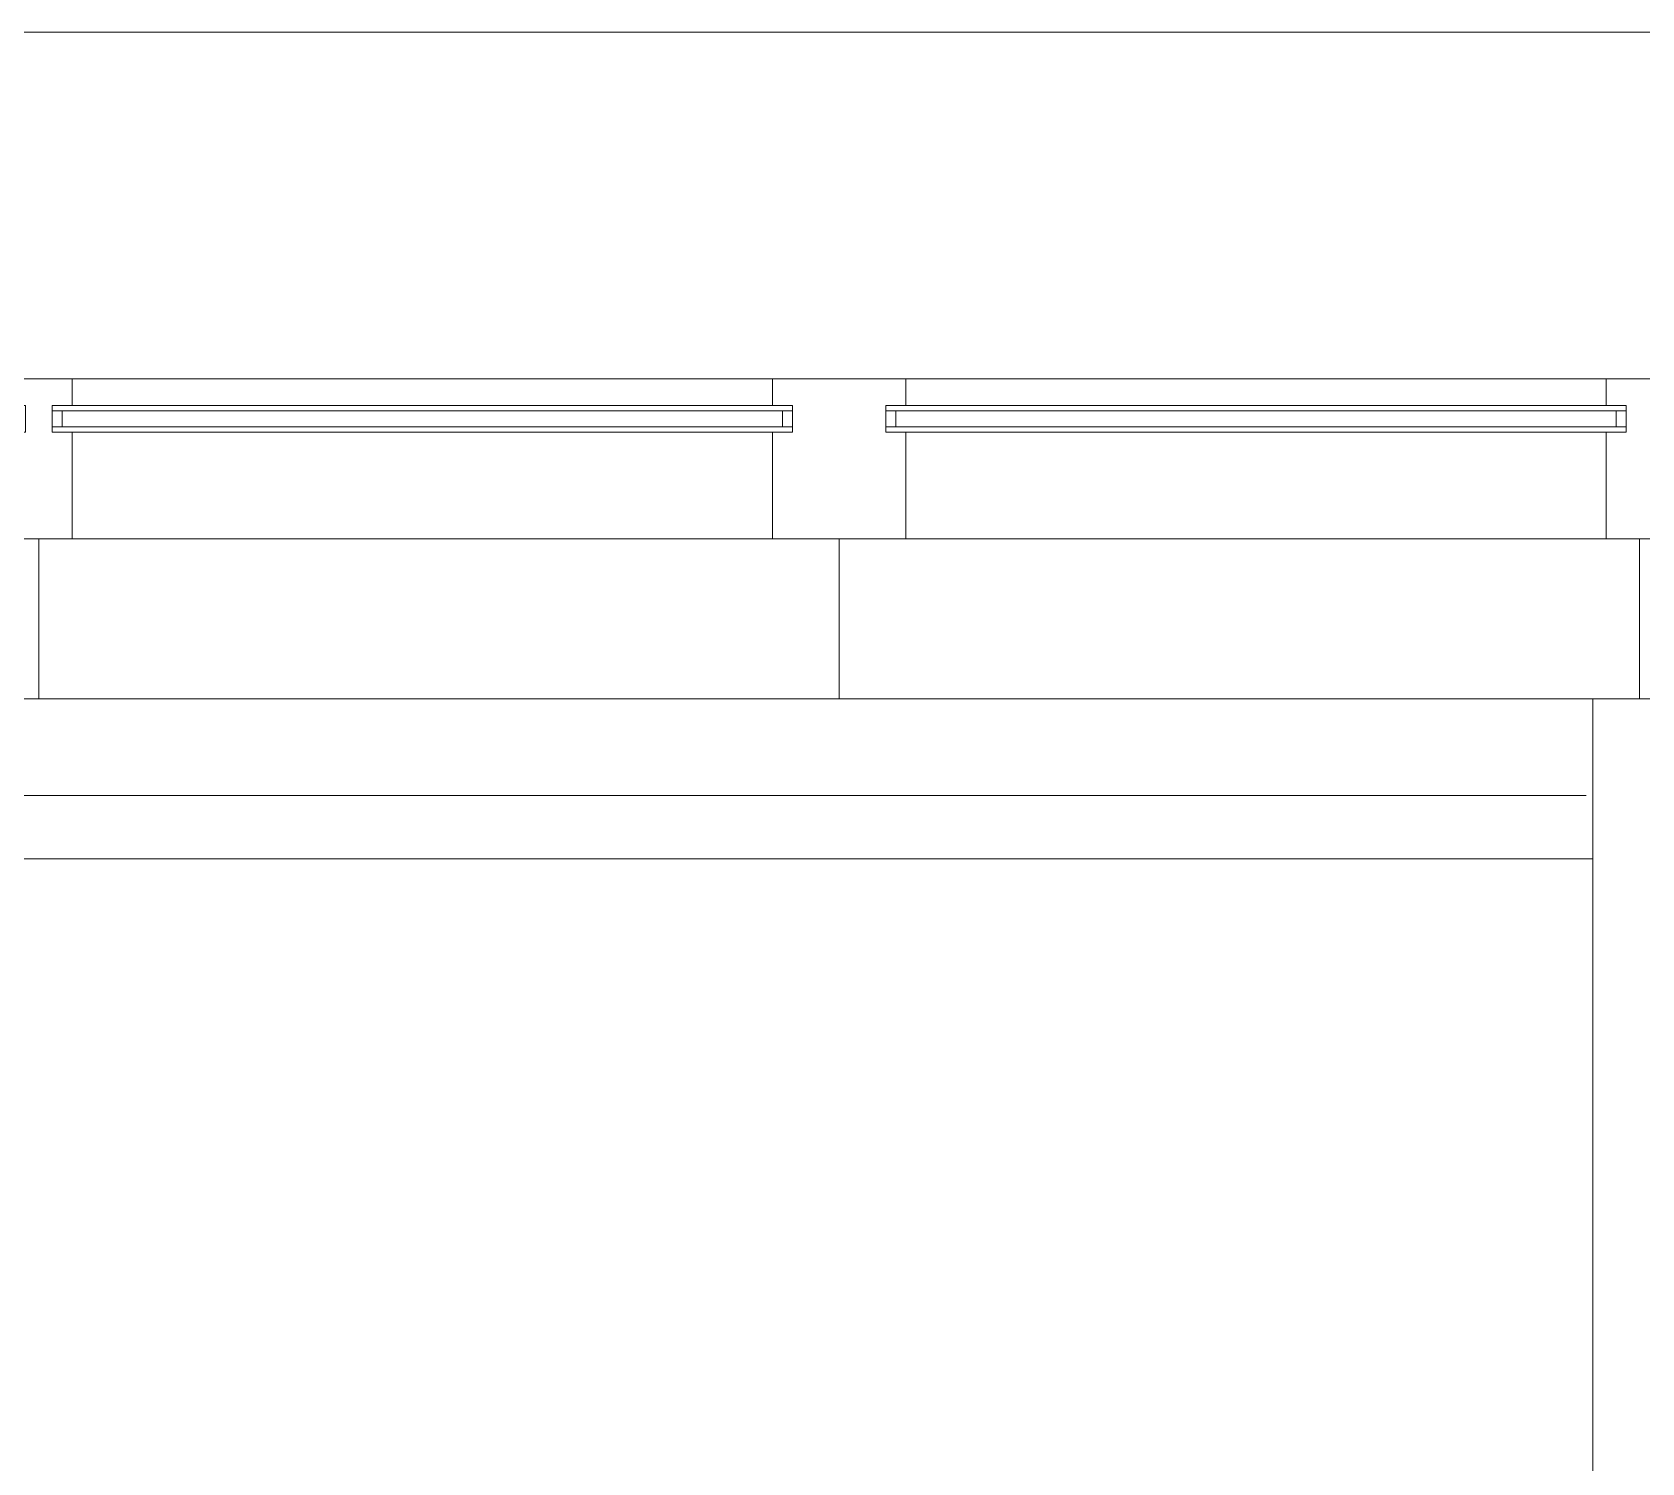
# Model space of a CAD drawing. Header units: inches. Extents: x 1 to 4637, y -664 to 702.
# Drawn here: x 1467.8 to 1528.1, y 648.7 to 702.4 of the extents above; entities that cross this region are included whole.
import ezdxf

# ---------------------------------------------------------------- set-up
doc = ezdxf.new("R2010")
doc.units = ezdxf.units.IN
doc.header["$MEASUREMENT"] = 0
for name, color, linetype, lineweight in [('A-WALL', 113, 'Continuous', 50), ('B-BASE', 7, 'Continuous', 9), ('I-FURN', 30, 'Continuous', 9), ('I-WALL', 2, 'Continuous', 9), ('NABCA_dwg', 8, 'Continuous', 9), ('NB-WIND-EXT', 7, 'Continuous', 9), ('NB-WIND-MULL', 7, 'Continuous', 9), ('NB-WIND-SILL', 7, 'Continuous', 9)]:
    doc.layers.add(name, color=color, linetype=linetype, lineweight=lineweight)

# ---------------------------------------------------------------- blocks, each defined once
blk = doc.blocks.new('Desk - Group 3 - No Side Chairs-2416200-New Construction - Tel_Data_Elec Plan')
at = {"layer": 'I-FURN'}
blk.add_line((0, -72), (72, -72), dxfattribs=at)
blk = doc.blocks.new('NABCA_dwg_MA-2900-8th-120718_dwg-2391440-New Construction - Test Fit Plan-2421454-New Construction - Tel_Data_Elec Plan')
at = {"layer": 'B-BASE', "flags": 128}
blk.add_lwpolyline([(-5935.212, -3896.601), (-5935.212, -3904.101), (-8374.212, -3904.101), (-8374.212, -2881.078), (-8378.212, -2881.078), (-8378.212, -2538.101), (-5818.212, -2538.101), (-5818.212, -2548.101)], dxfattribs=at)
at = {"layer": 'NB-WIND-EXT'}
for p, q in [((-7904.962, -2552.101), (-7932.712, -2552.101)), ((-7901.462, -2552.101), (-7873.712, -2552.101)), ((-7904.962, -2552.301), (-7932.712, -2552.301)), ((-7932.337, -2552.901), (-7932.337, -2552.301)), ((-7905.337, -2552.901), (-7905.337, -2552.301)), ((-7901.462, -2552.301), (-7873.712, -2552.301)), ((-7901.087, -2552.901), (-7901.087, -2552.301)), ((-7874.087, -2552.901), (-7874.087, -2552.301)), ((-7904.962, -2552.901), (-7932.712, -2552.901)), ((-7904.962, -2553.101), (-7932.712, -2553.101)), ((-7901.462, -2552.901), (-7873.712, -2552.901)), ((-7901.462, -2553.101), (-7873.712, -2553.101))]:
    blk.add_line(p, q, dxfattribs=at)
at = {"layer": 'NB-WIND-MULL', "flags": 128}
for points in [[(-7932.712, -2553.101), (-7932.712, -2552.101), (-7931.962, -2552.101), (-7931.962, -2551.101), (-7934.462, -2551.101), (-7934.462, -2552.101), (-7933.712, -2552.101), (-7933.712, -2553.101), (-7934.462, -2553.101), (-7934.462, -2557.101), (-7931.962, -2557.101), (-7931.962, -2553.101)], [(-7904.962, -2553.101), (-7904.962, -2552.101), (-7905.712, -2552.101), (-7905.712, -2551.101), (-7900.712, -2551.101), (-7900.712, -2552.101), (-7901.462, -2552.101), (-7901.462, -2553.101), (-7900.712, -2553.101), (-7900.712, -2557.101), (-7905.712, -2557.101), (-7905.712, -2553.101)], [(-7872.712, -2553.101), (-7872.712, -2552.101), (-7871.962, -2552.101), (-7871.962, -2551.101), (-7874.462, -2551.101), (-7874.462, -2552.101), (-7873.712, -2552.101), (-7873.712, -2553.101), (-7874.462, -2553.101), (-7874.462, -2557.101), (-7871.962, -2557.101), (-7871.962, -2553.101)]]:
    blk.add_lwpolyline(points, close=True, dxfattribs=at)
blk.add_lwpolyline([(-7874.462, -2557.101), (-7874.462, -2553.101), (-7873.712, -2553.101), (-7873.712, -2552.101), (-7874.462, -2552.101), (-7874.462, -2551.101), (-7871.962, -2551.101), (-7871.962, -2552.101), (-7872.712, -2552.101), (-7872.712, -2553.101), (-7871.962, -2553.101), (-7871.962, -2557.101)], dxfattribs=at)
at = {"layer": 'NB-WIND-SILL'}
for p, q in [((-7905.712, -2551.101), (-7931.962, -2551.101)), ((-7900.712, -2551.101), (-7874.462, -2551.101)), ((-7933.212, -2557.101), (-7933.212, -2563.101)), ((-7905.712, -2557.101), (-7931.962, -2557.101)), ((-7900.712, -2557.101), (-7874.462, -2557.101)), ((-7873.212, -2557.101), (-7873.212, -2563.101)), ((-7991.212, -2563.101), (-7875.212, -2563.101)), ((-7875.212, -2566.726), (-7991.212, -2566.726))]:
    blk.add_line(p, q, dxfattribs=at)
at = {"layer": 'NB-WIND-SILL', "flags": 128}
blk.add_lwpolyline([(-7903.212, -2557.101), (-7903.212, -2561.101), (-7903.212, -2557.101), (-7903.212, -2563.101)], dxfattribs=at)
blk = doc.blocks.new('NABCA_dwg-2391440-New Construction - Tel_Data_Elec Plan')
at = {"layer": 'A-WALL', "color": 250, "lineweight": 20}
blk.add_line((2227.523, 677.397), (2227.273, 677.397), dxfattribs=at)
blk.add_blockref('NABCA_dwg_MA-2900-8th-120718_dwg-2391440-New Construction - Test Fit Plan-2421454-New Construction - Tel_Data_Elec Plan', (10102.485, 3240.498))

msp = doc.modelspace()

# ---------------------------------------------------------------- linework, layer by layer
at = {"layer": 'I-WALL', "color": 250, "lineweight": 20}
for p, q in [((1526.286, 677.397), (1526.286, 530.022)), ((1529.786, 677.397), (1526.286, 677.397))]:
    msp.add_line(p, q, dxfattribs=at)

# ---------------------------------------------------------------- block references
at = {"layer": 'I-FURN', "rotation": 180}
msp.add_blockref('Desk - Group 3 - No Side Chairs-2416200-New Construction - Tel_Data_Elec Plan', (1526.286, 599.397), dxfattribs=at)
at = {"layer": 'NABCA_dwg', "color": 7}
msp.add_blockref('NABCA_dwg-2391440-New Construction - Tel_Data_Elec Plan', (-701.237, 0), dxfattribs=at)

doc.saveas('drawing.dxf')
